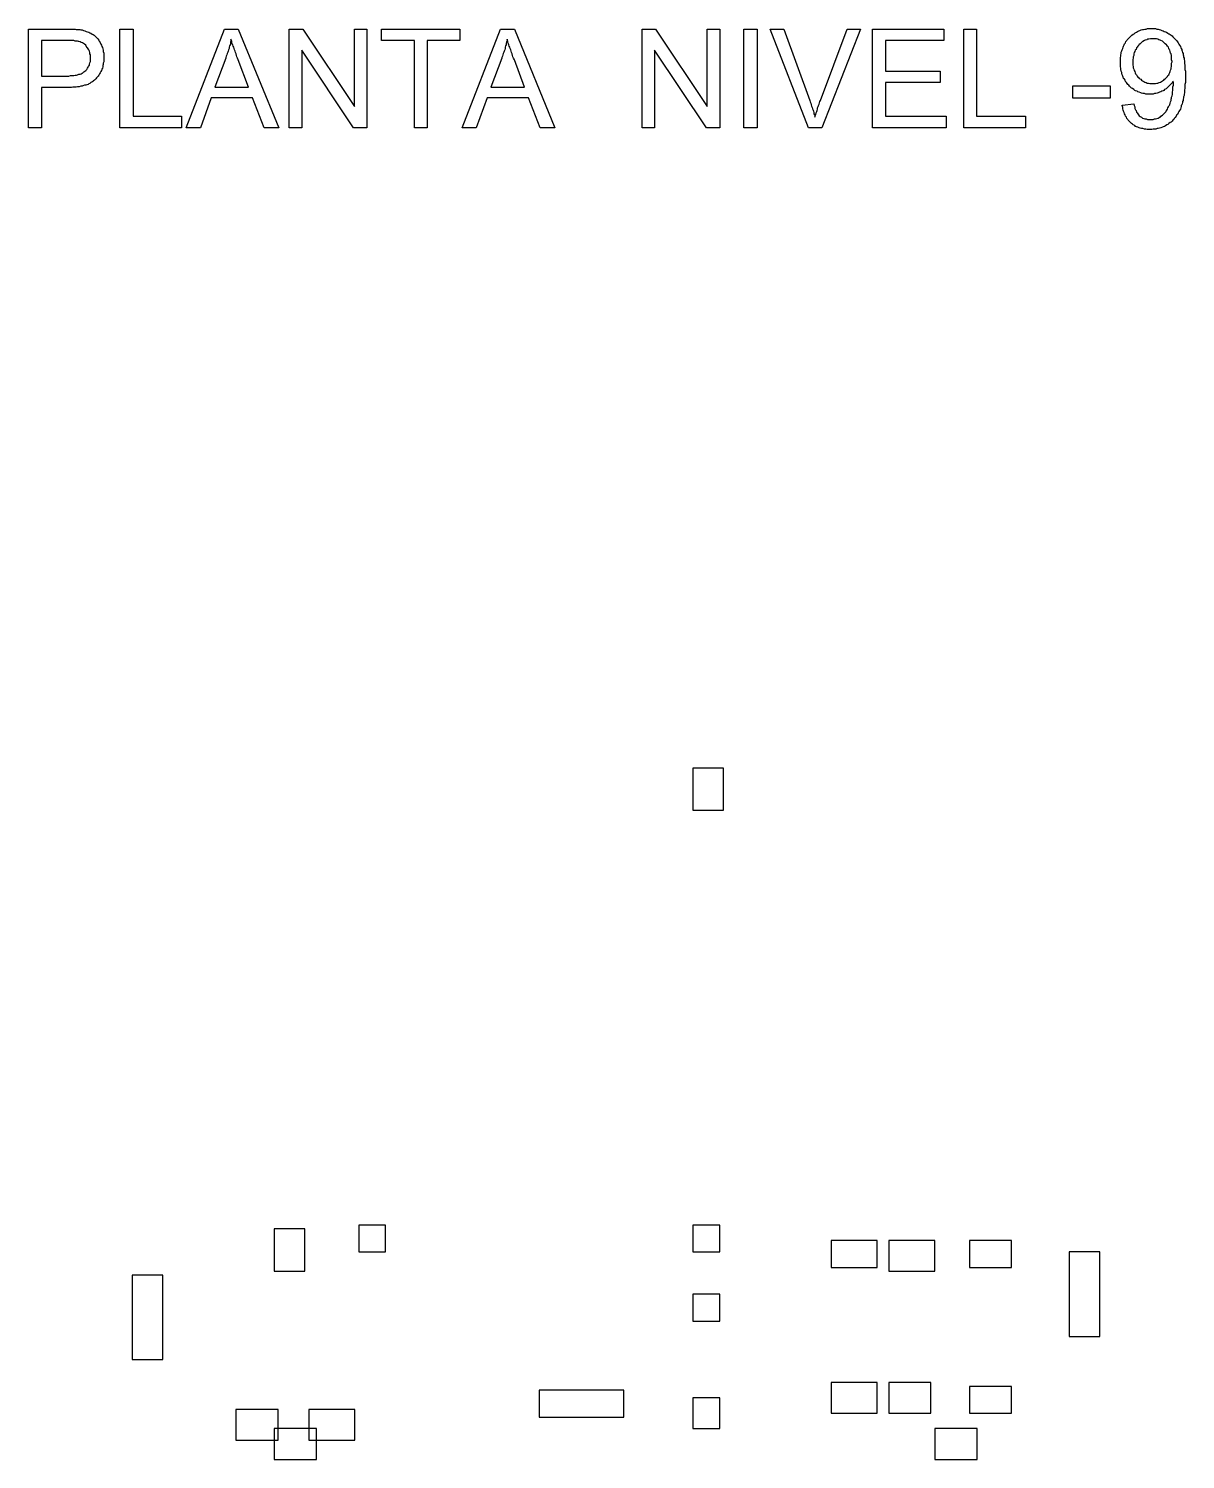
# Model space of a CAD drawing. Extents: x 54 to 161, y 122 to 254.
import ezdxf

# ---------------------------------------------------------------- set-up
doc = ezdxf.new("R2010")
doc.units = 0
doc.header["$MEASUREMENT"] = 0
doc.layers.add('C00-00-00-BLACK', color=7, linetype='Continuous')

msp = doc.modelspace()

# ---------------------------------------------------------------- linework, layer by layer
at = {"layer": 'C00-00-00-BLACK'}
for points in [[(54.3415, 244.729), (54.3415, 253.788), (57.7716, 253.788), (57.8982, 253.788), (58.0679, 253.788), (58.1946, 253.788), (58.3639, 253.788), (58.4909, 253.788), (58.6176, 253.788), (58.7015, 253.746), (58.8299, 253.746), (58.9139, 253.746), (59.0405, 253.746), (59.1263, 253.704), (59.1263, 253.704), (59.2529, 253.704), (59.3796, 253.661), (59.5066, 253.62), (59.6332, 253.577), (59.7598, 253.534), (59.8883, 253.492), (59.9722, 253.45), (60.0562, 253.407), (60.1846, 253.322), (60.2686, 253.281), (60.3525, 253.238), (60.4379, 253.154), (60.5222, 253.068), (60.6076, 252.984), (60.6915, 252.899), (60.7769, 252.772), (60.8182, 252.688), (60.9039, 252.561), (60.9466, 252.476), (60.9879, 252.392), (61.0306, 252.306), (61.0732, 252.18), (61.1145, 252.096), (61.1572, 251.967), (61.1999, 251.841), (61.1999, 251.714), (61.2429, 251.587), (61.2429, 251.46), (61.2429, 251.333), (61.2429, 251.205), (61.2429, 251.164), (61.2429, 251.037), (61.2429, 250.909), (61.2429, 250.782), (61.1999, 250.656), (61.1999, 250.529), (61.1572, 250.445), (61.1572, 250.317), (61.1145, 250.19), (61.0732, 250.106), (61.0306, 249.979), (60.9879, 249.893), (60.9039, 249.767), (60.8612, 249.683), (60.7769, 249.554), (60.7342, 249.47), (60.6503, 249.386), (60.5649, 249.301), (60.5222, 249.217), (60.4379, 249.131), (60.3952, 249.089), (60.3112, 249.047), (60.2259, 248.962), (60.1416, 248.921), (60.0562, 248.878), (59.9722, 248.792), (59.8883, 248.751), (59.8029, 248.708), (59.6759, 248.666), (59.5919, 248.624), (59.4639, 248.624), (59.3369, 248.582), (59.2529, 248.539), (59.1263, 248.539), (58.9979, 248.496), (58.8299, 248.496), (58.7015, 248.455), (58.5749, 248.455), (58.4055, 248.455), (58.2785, 248.412), (58.1092, 248.412), (57.9822, 248.412), (57.8556, 248.412), (55.5265, 248.412), (55.5265, 244.729), (54.3415, 244.729)], [(62.7242, 244.729), (62.7242, 253.788), (63.9519, 253.788), (63.9519, 245.787), (68.3962, 245.787), (68.3962, 244.729), (62.7242, 244.729)], [(68.8192, 244.729), (72.3332, 253.788), (73.6039, 253.788), (77.3285, 244.729), (75.9739, 244.729), (74.9155, 247.481), (71.1055, 247.481), (70.1326, 244.729), (68.8192, 244.729)], [(78.2602, 244.729), (78.2602, 253.788), (79.5306, 253.788), (84.2712, 246.676), (84.2712, 253.788), (85.4149, 253.788), (85.4149, 244.729), (84.1872, 244.729), (79.4452, 251.841), (79.4452, 244.729), (78.2602, 244.729)], [(89.7749, 244.729), (89.7749, 252.729), (86.7696, 252.729), (86.7696, 253.788), (93.9655, 253.788), (93.9655, 252.729), (90.9602, 252.729), (90.9602, 244.729), (89.7749, 244.729)], [(94.1779, 244.729), (97.6919, 253.788), (98.9612, 253.788), (102.686, 244.729), (101.331, 244.729), (100.273, 247.481), (96.4639, 247.481), (95.4472, 244.729), (94.1779, 244.729)], [(110.688, 244.729), (110.688, 253.788), (111.915, 253.788), (116.657, 246.676), (116.657, 253.788), (117.842, 253.788), (117.842, 244.729), (116.614, 244.729), (111.831, 251.841), (111.831, 244.729), (110.688, 244.729)], [(120.044, 244.729), (120.044, 253.788), (121.272, 253.788), (121.272, 244.729), (120.044, 244.729)], [(125.969, 244.729), (122.457, 253.788), (123.726, 253.788), (126.097, 247.227), (126.139, 247.1), (126.182, 246.972), (126.224, 246.845), (126.267, 246.718), (126.308, 246.592), (126.351, 246.465), (126.394, 246.338), (126.435, 246.253), (126.478, 246.126), (126.478, 245.999), (126.521, 245.914), (126.563, 245.787), (126.563, 245.703), (126.605, 245.83), (126.647, 245.956), (126.69, 246.083), (126.731, 246.211), (126.774, 246.295), (126.817, 246.422), (126.817, 246.549), (126.86, 246.676), (126.901, 246.761), (126.944, 246.888), (126.986, 247.015), (127.028, 247.142), (127.07, 247.227), (129.526, 253.788), (130.754, 253.788), (127.197, 244.729), (125.969, 244.729)], [(131.855, 244.729), (131.855, 253.788), (138.416, 253.788), (138.416, 252.729), (133.04, 252.729), (133.04, 249.936), (138.077, 249.936), (138.077, 248.878), (133.04, 248.878), (133.04, 245.787), (138.628, 245.787), (138.628, 244.729), (131.855, 244.729)], [(140.236, 244.729), (140.236, 253.788), (141.421, 253.788), (141.421, 245.787), (145.91, 245.787), (145.91, 244.729), (140.236, 244.729)], [(154.799, 246.804), (155.858, 246.931), (155.9, 246.761), (155.942, 246.634), (155.942, 246.508), (156.027, 246.379), (156.068, 246.295), (156.111, 246.169), (156.154, 246.083), (156.238, 245.999), (156.281, 245.914), (156.365, 245.83), (156.365, 245.83), (156.45, 245.746), (156.577, 245.703), (156.661, 245.617), (156.789, 245.576), (156.873, 245.533), (157, 245.533), (157.127, 245.491), (157.255, 245.491), (157.382, 245.491), (157.508, 245.491), (157.635, 245.491), (157.762, 245.533), (157.847, 245.533), (157.974, 245.576), (158.101, 245.617), (158.185, 245.66), (158.271, 245.703), (158.355, 245.787), (158.481, 245.872), (158.567, 245.956), (158.651, 246.042), (158.736, 246.126), (158.82, 246.211), (158.863, 246.338), (158.906, 246.338), (158.947, 246.422), (158.99, 246.549), (159.033, 246.634), (159.117, 246.761), (159.159, 246.845), (159.202, 246.972), (159.243, 247.1), (159.286, 247.227), (159.286, 247.396), (159.329, 247.396), (159.329, 247.523), (159.372, 247.65), (159.413, 247.777), (159.413, 247.904), (159.413, 248.03), (159.456, 248.158), (159.456, 248.243), (159.456, 248.369), (159.456, 248.496), (159.498, 248.624), (159.498, 248.751), (159.498, 248.792), (159.498, 248.878), (159.456, 249.005), (159.413, 248.878), (159.329, 248.792), (159.243, 248.708), (159.159, 248.624), (159.075, 248.539), (158.99, 248.455), (158.906, 248.369), (158.82, 248.285), (158.694, 248.243), (158.61, 248.158), (158.567, 248.116), (158.44, 248.073), (158.355, 248.03), (158.228, 247.989), (158.101, 247.946), (158.017, 247.904), (157.889, 247.862), (157.762, 247.862), (157.635, 247.819), (157.508, 247.819), (157.382, 247.819), (157.296, 247.819), (157.17, 247.819), (157.043, 247.819), (156.959, 247.819), (156.831, 247.862), (156.704, 247.862), (156.577, 247.904), (156.493, 247.946), (156.365, 247.989), (156.238, 248.03), (156.154, 248.073), (156.027, 248.116), (155.942, 248.158), (155.858, 248.243), (155.731, 248.328), (155.645, 248.369), (155.561, 248.455), (155.476, 248.539), (155.392, 248.624), (155.306, 248.708), (155.265, 248.792), (155.18, 248.878), (155.096, 248.962), (155.053, 249.089), (155.01, 249.174), (154.926, 249.258), (154.883, 249.386), (154.842, 249.47), (154.799, 249.597), (154.757, 249.724), (154.757, 249.809), (154.714, 249.936), (154.672, 250.063), (154.672, 250.19), (154.63, 250.317), (154.63, 250.445), (154.63, 250.571), (154.63, 250.698), (154.63, 250.782), (154.63, 250.909), (154.63, 251.037), (154.63, 251.164), (154.672, 251.291), (154.672, 251.418), (154.714, 251.544), (154.714, 251.671), (154.757, 251.799), (154.799, 251.883), (154.842, 252.01), (154.883, 252.137), (154.926, 252.222), (154.969, 252.349), (155.01, 252.433), (155.096, 252.519), (155.138, 252.645), (155.222, 252.729), (155.265, 252.815), (155.349, 252.899), (155.435, 252.984), (155.435, 252.984), (155.519, 253.068), (155.603, 253.154), (155.688, 253.238), (155.815, 253.322), (155.9, 253.365), (155.984, 253.45), (156.111, 253.492), (156.197, 253.577), (156.323, 253.62), (156.407, 253.661), (156.534, 253.704), (156.661, 253.746), (156.746, 253.746), (156.873, 253.788), (157, 253.788), (157.127, 253.831), (157.255, 253.831), (157.382, 253.831), (157.466, 253.831), (157.593, 253.831), (157.719, 253.831), (157.847, 253.831), (157.974, 253.788), (158.101, 253.788), (158.185, 253.746), (158.313, 253.704), (158.44, 253.661), (158.567, 253.62), (158.651, 253.577), (158.778, 253.534), (158.863, 253.492), (158.99, 253.407), (159.075, 253.365), (159.117, 253.365), (159.202, 253.281), (159.286, 253.238), (159.372, 253.154), (159.456, 253.068), (159.54, 252.984), (159.625, 252.899), (159.709, 252.815), (159.795, 252.729), (159.879, 252.603), (159.921, 252.519), (160.006, 252.392), (160.048, 252.306), (160.134, 252.18), (160.175, 252.053), (160.218, 252.01), (160.26, 251.926), (160.26, 251.841), (160.302, 251.757), (160.345, 251.63), (160.387, 251.544), (160.387, 251.418), (160.43, 251.333), (160.43, 251.205), (160.471, 251.121), (160.471, 250.994), (160.514, 250.868), (160.514, 250.741), (160.514, 250.613), (160.557, 250.486), (160.557, 250.359), (160.557, 250.19), (160.557, 250.063), (160.598, 249.936), (160.598, 249.767), (160.598, 249.64), (160.598, 249.47), (160.598, 249.428), (160.598, 249.301), (160.598, 249.131), (160.598, 249.005), (160.598, 248.878), (160.557, 248.708), (160.557, 248.582), (160.557, 248.455), (160.557, 248.328), (160.514, 248.2), (160.514, 248.073), (160.514, 247.946), (160.471, 247.819), (160.471, 247.693), (160.43, 247.566), (160.43, 247.481), (160.387, 247.354), (160.387, 247.227), (160.345, 247.142), (160.345, 247.057), (160.302, 246.931), (160.26, 246.845), (160.218, 246.761), (160.218, 246.676), (160.175, 246.549), (160.134, 246.422), (160.048, 246.295), (160.006, 246.211), (159.921, 246.083), (159.879, 245.956), (159.795, 245.872), (159.752, 245.787), (159.668, 245.66), (159.582, 245.576), (159.54, 245.491), (159.456, 245.407), (159.372, 245.321), (159.286, 245.237), (159.202, 245.194), (159.075, 245.11), (159.075, 245.11), (158.99, 245.025), (158.906, 244.983), (158.778, 244.898), (158.694, 244.855), (158.567, 244.814), (158.481, 244.771), (158.355, 244.729), (158.228, 244.687), (158.101, 244.644), (158.017, 244.644), (157.889, 244.602), (157.762, 244.602), (157.635, 244.602), (157.508, 244.559), (157.382, 244.559), (157.339, 244.559), (157.212, 244.559), (157.085, 244.559), (156.959, 244.602), (156.831, 244.602), (156.704, 244.644), (156.577, 244.644), (156.45, 244.687), (156.365, 244.729), (156.238, 244.771), (156.111, 244.814), (156.027, 244.855), (155.942, 244.941), (155.815, 244.983), (155.731, 245.068), (155.645, 245.11), (155.603, 245.153), (155.519, 245.237), (155.435, 245.321), (155.349, 245.407), (155.306, 245.491), (155.222, 245.576), (155.18, 245.703), (155.096, 245.787), (155.053, 245.914), (155.01, 245.999), (154.969, 246.126), (154.926, 246.253), (154.883, 246.338), (154.842, 246.465), (154.842, 246.592), (154.799, 246.761), (154.799, 246.804), (154.799, 246.804)], [(55.5265, 249.47), (57.8556, 249.47), (58.0249, 249.47), (58.1946, 249.513), (58.3212, 249.513), (58.4909, 249.513), (58.6176, 249.554), (58.7446, 249.554), (58.8299, 249.597), (58.9566, 249.64), (59.0832, 249.64), (59.1675, 249.683), (59.2529, 249.724), (59.3369, 249.767), (59.4222, 249.851), (59.5066, 249.893), (59.5066, 249.936), (59.5919, 249.979), (59.6759, 250.063), (59.7598, 250.19), (59.8029, 250.275), (59.8456, 250.359), (59.9295, 250.486), (59.9295, 250.571), (59.9722, 250.698), (60.0149, 250.825), (60.0149, 250.952), (60.0149, 251.079), (60.0149, 251.121), (60.0149, 251.248), (60.0149, 251.418), (59.9722, 251.503), (59.9722, 251.63), (59.9295, 251.757), (59.8883, 251.883), (59.8029, 251.967), (59.7598, 252.053), (59.7186, 252.096), (59.6332, 252.222), (59.5919, 252.306), (59.4639, 252.392), (59.3796, 252.476), (59.2942, 252.519), (59.1675, 252.561), (59.0832, 252.603), (58.9566, 252.645), (58.9139, 252.645), (58.8299, 252.688), (58.7015, 252.688), (58.6176, 252.688), (58.4909, 252.729), (58.3639, 252.729), (58.1946, 252.729), (58.0249, 252.729), (57.8556, 252.729), (57.8556, 252.729), (55.5265, 252.729), (55.5265, 249.47)], [(71.4446, 248.455), (74.5352, 248.455), (73.6039, 250.952), (73.5182, 251.121), (73.4769, 251.248), (73.4342, 251.375), (73.3915, 251.503), (73.3503, 251.63), (73.3076, 251.757), (73.2649, 251.883), (73.2222, 252.01), (73.1806, 252.137), (73.1379, 252.222), (73.0952, 252.349), (73.0525, 252.433), (73.0112, 252.561), (73.0112, 252.645), (72.9686, 252.729), (72.9259, 252.858), (72.9259, 252.858), (72.9259, 252.729), (72.8846, 252.603), (72.8846, 252.476), (72.8416, 252.349), (72.7989, 252.264), (72.7562, 252.137), (72.7562, 252.01), (72.7149, 251.883), (72.6722, 251.757), (72.6295, 251.671), (72.5883, 251.544), (72.5456, 251.418), (72.5029, 251.291), (72.4598, 251.164), (72.4598, 251.121), (71.4446, 248.455)], [(96.8015, 248.455), (99.8926, 248.455), (98.9612, 250.952), (98.8769, 251.121), (98.8342, 251.248), (98.7915, 251.375), (98.7503, 251.503), (98.7076, 251.63), (98.6649, 251.757), (98.6222, 251.883), (98.5806, 252.01), (98.5379, 252.137), (98.4952, 252.222), (98.4525, 252.349), (98.4112, 252.433), (98.3686, 252.561), (98.3686, 252.645), (98.3259, 252.729), (98.2846, 252.858), (98.2846, 252.858), (98.2846, 252.729), (98.2416, 252.603), (98.1989, 252.476), (98.1989, 252.349), (98.1562, 252.264), (98.1149, 252.137), (98.1149, 252.01), (98.0722, 251.883), (98.0295, 251.757), (97.9883, 251.671), (97.9456, 251.544), (97.9029, 251.418), (97.8599, 251.291), (97.8186, 251.164), (97.8186, 251.121), (96.8015, 248.455)], [(159.372, 250.825), (159.329, 250.952), (159.329, 251.121), (159.329, 251.248), (159.329, 251.375), (159.286, 251.503), (159.243, 251.587), (159.202, 251.714), (159.159, 251.841), (159.117, 251.926), (159.075, 252.01), (159.033, 252.137), (158.947, 252.222), (158.906, 252.306), (158.863, 252.349), (158.736, 252.433), (158.651, 252.519), (158.567, 252.603), (158.481, 252.688), (158.355, 252.729), (158.271, 252.772), (158.144, 252.815), (158.058, 252.858), (157.932, 252.899), (157.805, 252.899), (157.678, 252.899), (157.593, 252.899), (157.508, 252.899), (157.382, 252.899), (157.255, 252.858), (157.127, 252.858), (157.043, 252.815), (156.916, 252.772), (156.831, 252.729), (156.704, 252.645), (156.62, 252.603), (156.534, 252.519), (156.45, 252.433), (156.323, 252.349), (156.323, 252.306), (156.238, 252.222), (156.154, 252.137), (156.111, 252.053), (156.068, 251.926), (155.984, 251.841), (155.942, 251.714), (155.9, 251.63), (155.858, 251.503), (155.858, 251.375), (155.815, 251.248), (155.815, 251.121), (155.772, 250.994), (155.772, 250.868), (155.772, 250.741), (155.772, 250.741), (155.772, 250.613), (155.772, 250.486), (155.815, 250.359), (155.815, 250.232), (155.858, 250.106), (155.9, 249.979), (155.942, 249.893), (155.984, 249.767), (156.027, 249.683), (156.111, 249.597), (156.154, 249.47), (156.238, 249.386), (156.281, 249.344), (156.365, 249.258), (156.493, 249.174), (156.577, 249.089), (156.661, 249.047), (156.789, 248.962), (156.873, 248.921), (157, 248.878), (157.085, 248.835), (157.212, 248.835), (157.339, 248.792), (157.466, 248.792), (157.593, 248.792), (157.719, 248.792), (157.847, 248.792), (157.974, 248.835), (158.058, 248.835), (158.185, 248.878), (158.313, 248.921), (158.397, 248.962), (158.481, 249.047), (158.61, 249.089), (158.694, 249.174), (158.778, 249.258), (158.863, 249.344), (158.947, 249.428), (158.99, 249.513), (159.075, 249.597), (159.117, 249.683), (159.159, 249.809), (159.202, 249.893), (159.243, 250.02), (159.286, 250.147), (159.286, 250.232), (159.329, 250.359), (159.329, 250.486), (159.329, 250.656), (159.372, 250.782), (159.372, 250.825), (159.372, 250.825)], [(150.27, 247.438), (150.27, 248.582), (153.698, 248.582), (153.698, 247.438), (150.27, 247.438)], [(115.358, 182.033), (118.181, 182.033), (118.181, 185.914), (115.358, 185.914), (115.358, 182.033)], [(76.9056, 139.7), (79.7278, 139.7), (79.7278, 143.581), (76.9056, 143.581), (76.9056, 139.7)], [(84.6667, 141.464), (87.1361, 141.464), (87.1361, 143.933), (84.6667, 143.933), (84.6667, 141.464)], [(115.358, 141.464), (117.828, 141.464), (117.828, 143.933), (115.358, 143.933), (115.358, 141.464)], [(128.058, 140.053), (132.292, 140.053), (132.292, 142.522), (128.058, 142.522), (128.058, 140.053)], [(133.35, 139.7), (137.583, 139.7), (137.583, 142.522), (133.35, 142.522), (133.35, 139.7)], [(140.758, 140.053), (144.639, 140.053), (144.639, 142.522), (140.758, 142.522), (140.758, 140.053)], [(149.931, 133.703), (152.753, 133.703), (152.753, 141.464), (149.931, 141.464), (149.931, 133.703)], [(63.8528, 131.586), (66.675, 131.586), (66.675, 139.347), (63.8528, 139.347), (63.8528, 131.586)], [(115.358, 135.114), (117.828, 135.114), (117.828, 137.583), (115.358, 137.583), (115.358, 135.114)], [(128.058, 126.647), (132.292, 126.647), (132.292, 129.469), (128.058, 129.469), (128.058, 126.647)], [(133.35, 126.647), (137.231, 126.647), (137.231, 129.469), (133.35, 129.469), (133.35, 126.647)], [(140.758, 126.647), (144.639, 126.647), (144.639, 129.117), (140.758, 129.117), (140.758, 126.647)], [(101.247, 126.294), (109.008, 126.294), (109.008, 128.764), (101.247, 128.764), (101.247, 126.294)], [(115.358, 125.236), (117.828, 125.236), (117.828, 128.058), (115.358, 128.058), (115.358, 125.236)], [(73.3778, 124.178), (77.2583, 124.178), (77.2583, 127), (73.3778, 127), (73.3778, 124.178)], [(80.0806, 124.178), (84.3139, 124.178), (84.3139, 127), (80.0806, 127), (80.0806, 124.178)], [(76.9056, 122.414), (80.7861, 122.414), (80.7861, 125.236), (76.9056, 125.236), (76.9056, 122.414)], [(137.583, 122.414), (141.464, 122.414), (141.464, 125.236), (137.583, 125.236), (137.583, 122.414)]]:
    msp.add_lwpolyline(points, close=True, dxfattribs=at)

doc.saveas('drawing.dxf')
